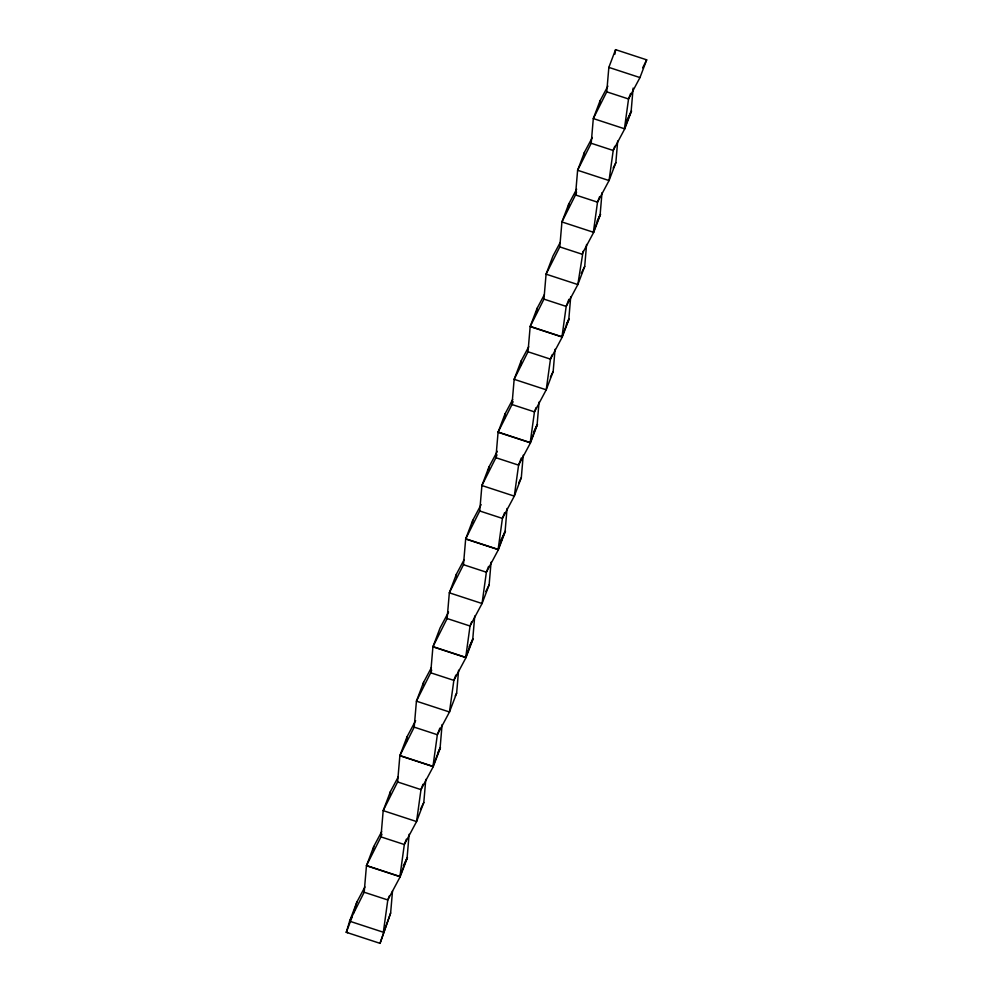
<?xml version="1.0" encoding="UTF-8"?>
<svg xmlns="http://www.w3.org/2000/svg" width="993" height="993" viewBox="0 0 993 993"><rect width="100%" height="100%" fill="white"/><g stroke="black" fill="none" stroke-linecap="round" stroke-linejoin="round"><path stroke-width="1.49" d="M392.52 890.932L390.634 913.026L380.034 943.35L346.309 932.303L349.623 921.194L364.183 892.235L366.454 865.735L373.74 846.52L381.672 831.662M409.116 834.294L407.13 857.443L399.918 876.471L366.529 865.536L380.952 836.876L383.186 810.636L397.61 781.963L399.856 755.723L407.068 736.694L415.645 720.645M442.084 724.592L440.135 747.518L432.985 766.36L399.931 755.536L414.205 727.149L416.427 701.17L423.577 682.34L431.421 667.631M448.551 612.085L440.073 627.973L432.923 646.815L430.701 672.795L416.427 701.17L449.481 711.993L456.631 693.164L458.592 670.238M399.918 876.471L404.325 844.522L416.576 821.559L423.8 802.543L425.774 779.381M474.741 615.995L472.792 638.698L465.729 657.341L432.998 646.617L447.135 618.527L449.332 592.809L456.408 574.165L464.178 559.593M491.076 562.187L489.127 584.877L482.052 603.521L449.332 592.809L463.47 564.707L465.667 538.988L472.742 520.344L481.133 504.618M507.051 508.49L505.139 530.957L498.138 549.414L465.729 538.802L479.731 510.985L481.903 485.527L488.904 467.07L497.307 451.343M512.698 399.521L505.077 413.783L498.076 432.253L495.904 457.711L481.903 485.527L514.3 496.128L521.313 477.67L523.224 455.204M539.05 402.053L537.151 424.284L530.225 442.568L498.138 432.067L512.003 404.523L514.151 379.314L528.003 351.783L530.163 326.573L537.101 308.302L544.387 294.648M570.727 296.671L568.852 318.691L561.988 336.788L530.237 326.387L543.953 299.129L546.076 274.167L552.94 256.082L560.226 242.429M586.578 244.452L584.703 266.472L577.839 284.569L546.076 274.167L559.791 246.909L561.926 221.948L568.79 203.863L568.17 208.418M530.225 442.568L534.457 411.872L546.224 389.815L553.163 371.543L555.062 349.3M597.116 221.079L600.554 214.252L593.69 232.35L561.926 221.948L575.506 194.963L577.616 170.262L591.195 143.265L593.305 118.564L600.107 100.653L599.685 103.657M626.794 120.389L631.548 110.943L624.746 128.854L593.305 118.564L606.748 91.84L608.846 67.387L615.573 49.65L646.691 59.841L639.964 77.578L628.544 98.977L624.436 128.755L631.163 111.017L633.124 88.092M602.006 192.716L600.157 214.339L593.367 232.25L597.513 202.162L599.635 196.589M576.561 192.17L575.506 194.963L597.513 202.162L609.057 180.552L615.859 162.641L617.696 141.018M373.318 849.586L373.74 846.52M389.988 794.648L390.41 791.607L398.342 776.749M406.447 741.262L407.068 736.694M423.155 685.344L423.577 682.34M455.998 577.144L456.408 574.165M432.985 766.36L437.342 734.721L439.849 728.13M472.32 523.323L472.742 520.344M488.506 470.012L488.904 467.07M465.729 657.341L470.037 626.024L471.687 621.68M504.469 418.214L505.077 413.783M520.456 365.647L521.089 361.042L528.71 346.768M498.138 549.414L502.408 518.408L504.593 512.673M536.456 312.894L537.101 308.302M583.996 155.355L584.418 152.351L592.349 137.481M561.988 336.788L566.184 306.403L568.852 299.365M614.952 54.118L615.573 49.65M353.595 913.088L356.909 901.979L364.915 886.972M380.034 943.35L390.634 913.026M584.418 152.351L577.616 170.262L609.057 180.552L613.202 150.477L614.791 146.294M521.089 361.042L514.151 379.314L546.224 389.815L550.457 359.131L552.083 354.861M513.083 401.681L512.003 404.523L534.457 411.872L536.071 407.614M630.629 93.454L628.544 98.977L606.748 91.84M496.984 454.831L495.904 457.711L518.582 465.134L514.3 496.128L502.408 518.408L479.731 510.985M583.09 251.366L577.839 284.569L566.184 306.403L543.953 299.129M431.707 670.151L430.701 672.795L453.851 680.366L449.481 711.993L437.342 734.721L414.205 727.149M528.003 351.783L550.457 359.131L562.237 337.074L569.175 318.803L566.395 324.301M390.41 791.607L383.186 810.636L416.576 821.559L420.982 789.621L423.006 784.284M521.3 457.959L518.582 465.134L530.473 442.853L537.474 424.396L533.477 432.34M381.957 834.207L380.952 836.876L404.325 844.522L406.348 839.197M356.909 901.979L349.623 921.194L383.348 932.241L387.804 899.968L389.33 895.934M346.309 932.303L352.056 917.172M347.637 932.737L346.383 932.117M488.581 566.407L486.371 572.204L482.052 603.521L470.037 626.024L447.135 618.527M463.47 564.707L486.371 572.204L498.387 549.7L505.462 531.056L500.757 540.428M455.849 675.091L453.851 680.366L465.978 657.639L473.127 638.797L469.044 646.915M397.61 781.963L420.982 789.621L433.246 766.658L440.47 747.63L437.714 753.091M364.183 892.235L387.804 899.968L400.179 876.769L407.465 857.555L403.307 865.834M642.657 67.859L646.691 59.841M613.14 168.04L615.859 162.641M581.265 273.286L584.703 266.472M550.395 377.055L553.163 371.543M518.644 482.97L521.313 477.67M485.763 591.567L489.127 584.877M455.266 695.87L456.631 693.164M420.362 809.369L423.8 802.543M600.033 100.827L607.89 86.118M568.728 204.037L576.66 189.179M624.746 128.854L613.202 150.477L591.195 143.265M593.69 232.35L582.022 254.183L559.791 246.909M608.846 67.387L639.964 77.578M530.163 326.573L562.237 337.074M498.076 432.253L530.473 442.853M465.667 538.988L498.387 549.7M432.923 646.815L465.978 657.639M399.856 755.723L433.246 766.658M366.454 865.735L400.179 876.769"/></g></svg>
